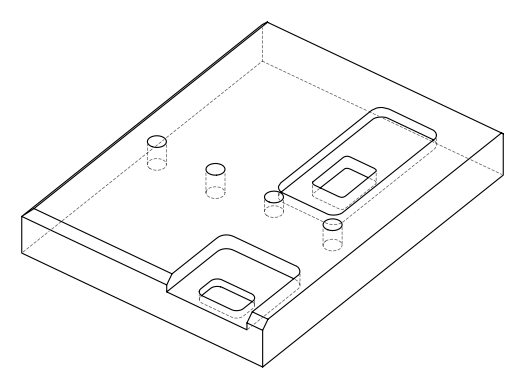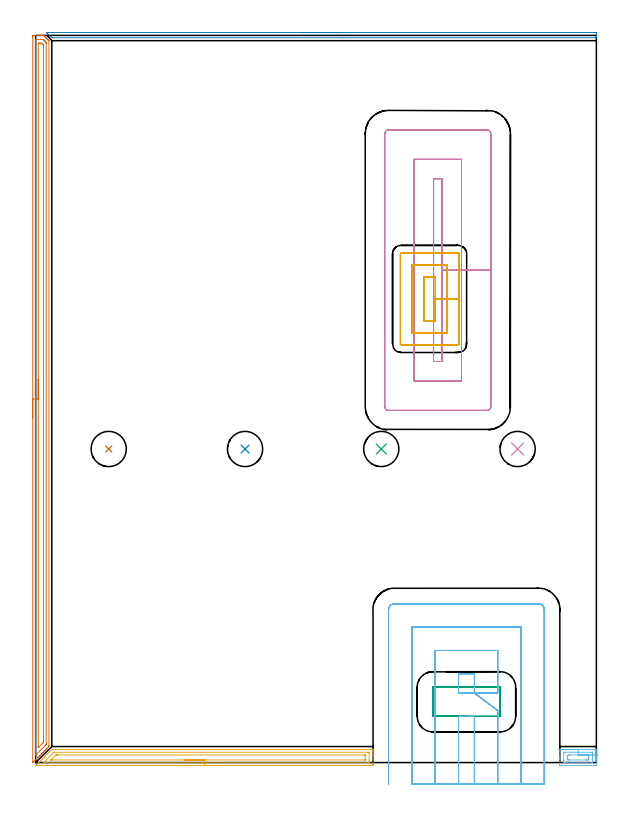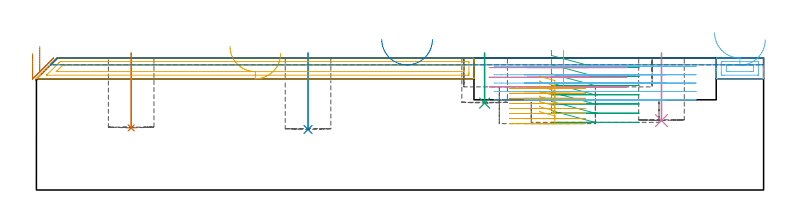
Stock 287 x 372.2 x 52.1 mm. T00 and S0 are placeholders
(PLAN: 12 operations, 5 tool changes, 41.4 min)
(1 INDEXABLE_INSERT_DRILL_BLIND_HOLE_FROM_SOLID | STEP1POCKET | NXT0302_007 | 0.12 min | 6958 mm3)
(2 INDEXABLE_INSERT_DRILL_BLIND_HOLE_FROM_SOLID_1 | STEP1POCKET_1 | NXT0302_007 | 0.12 min | 7112 mm3)
(3 INDEXABLE_INSERT_DRILL_BLIND_HOLE_FROM_SOLID_2 | STEP1POCKET_2 | NXT0302_007 | 0.08 min | 4467 mm3)
(4 INDEXABLE_INSERT_DRILL_BLIND_HOLE_FROM_SOLID_3 | STEP1POCKET_3 | NXT0302_007 | 0.11 min | 6223 mm3)
(5 AREA_MILL | FG_CHAMFER_SURFACE | UGT0205_001 | 4.28 min | 5976 mm3)
(6 AREA_MILL_1 | FG_CHAMFER_SURFACE_1 | UGT0205_001 | 0.68 min | 800 mm3)
(7 AREA_MILL_2 | FG_CHAMFER_SURFACE_2 | UGT0205_001 | 9.06 min | 12627 mm3)
(8 AREA_MILL_3 | FG_CHAMFER_SURFACE_3 | UGT0205_001 | 2.4 min | 1024 mm3)
(9 MILL_RECTANGULAR_POCKET | POCKET_RECTANGULAR_STRAIGHT | UGT0201_134 | Follow Part, ap 3.975, ae 75% | 2.13 min | 38047 mm3)
(10 MILL_RECTANGULAR_POCKET_1 | POCKET_RECTANGULAR_STRAIGHT_1 | UGT0201_104 | Follow Part, ap 5, ae 75% | 5.66 min | 137129 mm3)
(11 MILL_RECTANGULAR_POCKET_2 | POCKET_RECTANGULAR_STRAIGHT_2 | UGT0201_007 | Follow Part, ap 2, ae 75% | 5.9 min | 29901 mm3)
(12 MILL_SLOT | SLOT_PARTIAL_RECTANGULAR | UGT0201_134 | Follow Part, ap 3.975, ae 75% | 10.86 min | 114833 mm3)
(TOOL NXT0302_007 | Index. Insert Drill 18mm [880-D1800L25-05] | D18 PA176 FL90 Z2)
(TOOL UGT0205_001 | Chamfer Mill 20 x 3 x 45 deg. | D20 FL50 Z2)
(TOOL UGT0201_134 | Carbide End Mill 15.9 | D15.9 FL30 Z4)
(TOOL UGT0201_104 | End Mill 20 mm | D20 FL22 Z2)
(TOOL UGT0201_007 | End Mill 8 mm | D8 FL19 Z4)
(OP 1 INDEXABLE_INSERT_DRILL_BLIND_HOLE_FROM_SOLID)
G17 G21 G94 G90
T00 M6
G54
G17 G0 G90 X37.4 Y160.5 S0 M3
G43 Z62.1 H1
G94 G81 G98 Z24.5 F250. R54.1
G80
M5
M2
(OP 2 INDEXABLE_INSERT_DRILL_BLIND_HOLE_FROM_SOLID_1)
G17 G21 G94 G90
T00 M6
G54
G17 G0 G90 X107.2 Y160.5 S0 M3
G43 Z62.1 H1
G94 G81 G98 Z23.9 F250. R54.1
G80
M5
M2
(OP 3 INDEXABLE_INSERT_DRILL_BLIND_HOLE_FROM_SOLID_2)
G17 G21 G94 G90
T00 M6
G54
G17 G0 G90 X176.9 Y160.5 S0 M3
G43 Z62.1 H1
G94 G81 G98 Z34.3 F250. R54.1
G80
M5
M2
(OP 4 INDEXABLE_INSERT_DRILL_BLIND_HOLE_FROM_SOLID_3)
G17 G21 G94 G90
T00 M6
G54
G17 G0 G90 X246.7 Y160.5 S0 M3
G43 Z62.1 H1
G94 G81 G98 Z27.4 F250. R54.1
G80
M5
M2
(OP 5 AREA_MILL)
G17 G21 G94 G90
T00 M6
G54
G17 G0 G90 X96.4 Y-1.5 S1061 M3
G43 Z62.1 H0
Z53.9
G94 G1 X96.362 Z53.028 F250.
X96.248 Z52.163
X96.059 Z51.312
X95.797 Z50.48
X95.463 Z49.674
X95.06 Z48.9
X94.592 Z48.164
X94.061 Z47.472
X93.471 Z46.829
X92.828 Z46.239
X92.136 Z45.708
X91.4 Z45.24
X90.626 Z44.837
X89.82 Z44.503
X88.988 Z44.241
X88.137 Z44.052
X87.272 Z43.938
X86.4 Z43.9
X0.342
X0.113 Y-1.497 Z43.901
X0.111 Y-1.496 Z43.902
X0.113 Y-1.486 Z43.912
X0.468 Y-1.133 Z44.267
X0.645 Y-0.953 Z44.443
X0.708 Y-0.892 Z44.507
X0.88 Y-0.719 Z44.68
X0.942 Y-0.657 Z44.74
X1.006 Y-0.594 Z44.805
X1.175 Y-0.425 Z44.974
X1.238 Y-0.361 Z45.036
X1.303 Y-0.297 Z45.102
X1.47 Y-0.13 Z45.269
X1.534 Y-0.065 Z45.332
X1.601 Y0.001 Z45.4
X2.493 Y0.894 Z46.293
X3.386 Y1.786 Z47.185
X4.278 Y2.679 Z48.078
X5.171 Y3.571 Z48.971
X6.064 Y4.464 Z49.863
X6.956 Y5.357 Z50.756
X8.241 Y6.64 Z52.04
X8.296 Y6.693 Z52.092
X8.742 Y6.7 Z52.1
X172.543
X172.627 Y6.703 Z52.097
X172.697 Y6.666 Z52.057
X172.699 Y6.663 Z52.054
X172.7 Y6.304 Z51.703
Y5.908 Z51.307
Y5.265 Z50.66
Y4.055 Z49.452
Y3.488 Z48.882
Y-0.953 Z44.444
X172.698 Y-1.238 Z44.159
X172.69 Y-1.492 Z43.905
X172.436 Y-1.499 Z43.899
X86.4 Y-1.5 Z43.9
Y-0.086 Z45.314
X4.299 Y-0.085 Z45.315
X4.278
X3.997 Y-0.065 Z45.335
X4.133 Y0.08 Z45.48
X4.278 Y0.229 Z45.629
X8.742 Y4.692 Z50.092
X9.03 Y4.977 Z50.377
X9.327 Y5.265 Z50.665
X9.614 Y5.285 Z50.685
X9.634
X170.307
X170.69 Y5.265 Z50.665
X170.699 Y4.875 Z50.275
X170.7 Y0.823 Z46.223
X170.699 Y0.433 Z45.833
X170.69 Y-0.065 Z45.335
X170.327 Y-0.085 Z45.315
X170.307 Y-0.086 Z45.314
X86.4
Y1.328 Z46.728
X8.742 Y1.329 Z46.729
X8.233 Y1.33 Z46.73
X7.869 Y1.334 Z46.734
X7.849 Y1.335 Z46.735
Y1.342 Z46.742
Y1.348 Z46.748
X8.031 Y1.531 Z46.931
X8.211 Y1.712 Z47.112
X9.989 Y3.488 Z48.888
X10.26 Y3.754 Z49.154
X10.354 Y3.843 Z49.243
X10.387 Y3.865 Z49.265
X10.431 Y3.867 Z49.267
X10.527 Y3.869 Z49.269
X11.035 Y3.871 Z49.271
X11.419
X168.137
X168.522 Y3.869 Z49.269
X168.649 Y3.867 Z49.267
X168.687 Y3.865 Z49.265
X168.692 Y3.784 Z49.184
X168.697 Y3.666 Z49.066
X168.699 Y3.488 Z48.888
X168.7 Y3.311 Z48.711
X168.698 Y1.536 Z46.936
X168.69 Y1.358 Z46.758
X168.682 Y1.334 Z46.734
X168.665 Y1.333 Z46.733
X168.618 Y1.33 Z46.73
X168.522 Y1.329 Z46.729
X86.4 Y1.328 Z46.728
X85.529 Z46.766
X84.664 Z46.88
X83.812 Z47.069
X82.98 Z47.331
X82.174 Z47.665
X81.4 Z48.068
X80.664 Z48.537
X79.972 Z49.068
X79.329 Z49.657
X78.74 Z50.301
X78.209 Z50.993
X77.74 Z51.728
X77.337 Z52.502
X77.003 Z53.308
X76.741 Z54.14
X76.552 Z54.992
X76.438 Z55.857
X76.4 Z56.728
G0 Z62.1
M5
M2
(OP 6 AREA_MILL_1)
G17 G21 G94 G90
T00 M6
G54
G17 G0 G90 X267.65 Y6.7 S1061 M3
G43 Z62.1 H0
G94 G1 X267.688 Z61.228 F250.
X267.802 Z60.363
X267.991 Z59.512
X268.253 Z58.68
X268.587 Z57.874
X268.99 Z57.1
X269.458 Z56.364
X269.99 Z55.672
X270.579 Z55.029
X271.222 Z54.439
X271.914 Z53.908
X272.65 Z53.44
X273.424 Z53.037
X274.23 Z52.703
X275.062 Z52.441
X275.914 Z52.252
X276.778 Z52.138
X277.65 Z52.1
X286.944
X286.99 Y6.703 Z52.097
X286.993 Y6.688 Z52.083
X287. Y6.557 Z51.955
Y2.484 Z47.882
Y1.712 Z47.105
Y-0.953 Z44.442
X286.997 Y-1.342 Z44.053
X286.99 Y-1.491 Z43.905
X286.841 Y-1.499 Z43.898
X286.5 Y-1.5 Z43.9
X268.8
X268.455 Y-1.495 Z43.902
X268.31 Y-1.491 Z43.905
X268.3 Y-1.339 Z44.056
Y1.712 Z47.105
Y2.484 Z47.882
Y2.6 Z47.998
Y6.557 Z51.956
X268.307 Y6.688 Z52.083
X268.31 Y6.703 Z52.097
X268.356 Y6.7 Z52.1
X277.65
Y5.286 Z50.686
X284.71 Y5.285 Z50.685
X284.73 Y5.284 Z50.684
X284.99 Y5.265 Z50.665
X284.997 Y4.996 Z50.396
X285. Y4.377 Z49.777
Y4.105 Z49.505
X284.999 Y0.553 Z45.953
X284.99 Y-0.065 Z45.335
X284.749 Y-0.084 Z45.316
X284.73 Y-0.085 Z45.315
X271.476 Y-0.086 Z45.314
X270.59 Y-0.085 Z45.315
X270.57 Y-0.084 Z45.316
X270.31 Y-0.065 Z45.335
X270.303 Y0.204 Z45.604
X270.301 Y0.823 Z46.223
X270.3 Y1.095 Z46.495
X270.301 Y4.647 Z50.047
X270.31 Y5.265 Z50.665
X270.551 Y5.284 Z50.684
X270.57 Y5.285 Z50.685
X277.65 Y5.286 Z50.686
Y3.871 Z49.271
X281.693
X282.075
X282.58 Y3.869 Z49.269
X282.96 Y3.864 Z49.264
X282.996 Y3.488 Z48.888
X282.999 Y3.449 Z48.849
X283. Y2.6 Z48.
X282.999 Y1.712 Z47.112
X282.998 Y1.673 Z47.073
X282.96 Y1.335 Z46.735
X282.455 Y1.33 Z46.73
X282.075 Y1.329 Z46.729
X281.572 Y1.328 Z46.728
X273.225 Y1.329 Z46.729
X272.72 Y1.331 Z46.731
X272.34 Y1.335 Z46.735
X272.304 Y1.712 Z47.112
X272.301 Y1.751 Z47.151
X272.3 Y2.6 Z48.
X272.301 Y3.488 Z48.888
X272.302 Y3.527 Z48.927
X272.34 Y3.864 Z49.264
X272.845 Y3.87 Z49.27
X273.225 Y3.871 Z49.271
X273.728
X277.65
X278.522 Z49.31
X279.386 Z49.423
X280.238 Z49.612
X281.07 Z49.875
X281.876 Z50.208
X282.65 Z50.611
X283.386 Z51.08
X284.078 Z51.611
X284.721 Z52.2
X285.31 Z52.844
X285.842 Z53.536
X286.31 Z54.271
X286.713 Z55.045
X287.047 Z55.851
X287.309 Z56.683
X287.498 Z57.535
X287.612 Z58.4
X287.65 Z59.271
G0 Z62.1
M5
M2
(OP 7 AREA_MILL_2)
G17 G21 G94 G90
T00 M6
G54
G17 G0 G90 X-1.5 Y176.082 S1061 M3
G43 Z62.1 H0
Z53.8
G94 G1 Y176.12 Z52.929 F250.
Y176.234 Z52.064
Y176.423 Z51.212
Y176.685 Z50.38
Y177.019 Z49.574
Y177.422 Z48.8
Y177.891 Z48.064
Y178.422 Z47.372
Y179.011 Z46.729
Y179.654 Z46.14
Y180.346 Z45.609
Y181.082 Z45.14
Y181.856 Z44.737
Y182.662 Z44.403
Y183.494 Z44.141
Y184.346 Z43.952
Y185.211 Z43.838
Y186.082 Z43.8
Y371.268
X-1.499 Y371.574 Z43.801
X-1.494 Y372.155 Z43.803
X-1.491 Y372.192 Z43.805
X-0.914 Y372.2 Z44.382
X0.868 Z46.163
X2.293 Z47.589
X2.65 Z47.945
X3.365 Z48.664
X4.031 Z49.33
X4.076 Y372.199 Z49.374
X4.099 Y372.19 Z49.396
X4.128 Y372.173 Z49.425
X4.28 Y372.021 Z49.578
X4.432 Y371.87 Z49.727
X4.583 Y371.718 Z49.881
X4.727 Y371.574 Z50.025
X4.878 Y371.425 Z50.173
X5.027 Y371.274 Z50.325
X5.174 Y371.127 Z50.472
X5.323 Y370.979 Z50.619
X5.471 Y370.83 Z50.769
X5.621 Y370.68 Z50.919
X5.769 Y370.533 Z51.064
X5.915 Y370.386 Z51.213
X6.068 Y370.233 Z51.366
X6.214 Y370.088 Z51.51
X6.359 Y369.942 Z51.657
X6.515 Y369.786 Z51.813
X6.66 Y369.642 Z51.955
X6.727 Y369.573 Z52.023
X6.797 Y369.495 Z52.089
X6.8 Y369.339 Z52.1
Y8.636
X6.799 Y8.205 Z52.086
X6.684 Y8.083 Z51.982
X5.828 Y7.227 Z51.127
X5.45 Y6.848 Z50.746
X4.925 Y6.325 Z50.225
X4.556 Y5.954 Z49.852
X4.022 Y5.422 Z49.322
X3.662 Y5.06 Z48.958
X3.12 Y4.519 Z48.419
X2.768 Y4.166 Z48.064
X2.217 Y3.617 Z47.517
X1.874 Y3.272 Z47.17
X1.314 Y2.714 Z46.614
X0.98 Y2.378 Z46.276
X0.412 Y1.811 Z45.711
X-0.32 Y1.08 Z44.979
X-1.257 Y0.143 Z44.041
X-1.295 Y0.111 Z44.003
X-1.36 Y0.063 Z43.939
X-1.49 Y-0.027 Z43.807
X-1.496 Y0.075 Z43.803
X-1.499 Y0.143 Z43.801
X-1.5 Y186.082 Z43.8
X-0.086 Z45.214
X-0.085 Y369.848 Z45.215
X-0.084 Y369.912 Z45.216
X-0.079 Y370.037 Z45.221
X-0.068 Y370.19 Z45.232
X-0.023 Y370.192 Z45.277
X0.456 Y370.199 Z45.756
X2.65 Z47.95
X3.131 Y370.197 Z48.431
X3.541 Y370.19 Z48.841
X3.669 Y370.169 Z48.969
X3.8 Y370.043 Z49.1
X4.063 Y369.786 Z49.363
X4.432 Y369.418 Z49.732
X4.957 Y368.892 Z50.257
X5.323 Y368.519 Z50.623
X5.351 Y368.487 Z50.651
X5.379 Y368.434 Z50.679
X5.386 Y367.998 Z50.686
X5.385 Y9.467 Z50.685
X5.384 Y9.404 Z50.684
X5.379 Y9.28 Z50.679
X5.373 Y9.234 Z50.673
X5.36 Y9.217 Z50.66
X5.323 Y9.176 Z50.623
X5.055 Y8.905 Z50.355
X4.786 Y8.636 Z50.086
X0.316 Y4.166 Z45.616
X0.145 Y3.997 Z45.445
X-0.023 Y3.834 Z45.277
X-0.073 Y3.788 Z45.227
X-0.08 Y3.979 Z45.22
X-0.084 Y4.104 Z45.216
X-0.085 Y4.166 Z45.215
Y4.229
X-0.086 Y186.082 Z45.214
X1.329 Z46.629
Y368.106
X1.33 Y368.16 Z46.63
X1.333 Y368.185 Z46.633
X1.334 Y368.19 Z46.634
X1.357 Y368.193 Z46.657
X1.559 Y368.199 Z46.859
X1.759 Y368.2 Z47.059
X2.449 Y368.199 Z47.749
X2.65 Y368.197 Z47.95
X2.851 Y368.191 Z48.151
X3.212 Y368.177 Z48.512
X3.4 Y367.998 Z48.7
X3.541 Y367.857 Z48.841
X3.915 Y367.476 Z49.215
X3.959 Y367.43 Z49.259
X3.964 Y367.362 Z49.264
X3.968 Y367.248 Z49.268
X3.97 Y367.104 Z49.27
X3.971 Y366.672 Z49.271
X3.972 Y366.21 Z49.272
X3.971 Y11.318 Z49.271
Y10.887
X3.967 Y10.424 Z49.267
X3.964 Y10.317 Z49.264
X3.959 Y10.27 Z49.259
X3.927 Y10.234 Z49.227
X3.83 Y10.134 Z49.13
X3.541 Y9.841 Z48.841
X3.386 Y9.685 Z48.686
X1.601 Y7.9 Z46.901
X1.442 Y7.742 Z46.742
X1.401 Y7.704 Z46.701
X1.372 Y7.681 Z46.672
X1.335 Y7.654 Z46.635
X1.332 Y7.699 Z46.632
X1.33 Y7.742 Z46.63
X1.329 Y7.841 Z46.629
Y8.174
Y186.082
Y186.954 Z46.667
Y187.819 Z46.781
Y188.67 Z46.969
Y189.502 Z47.232
Y190.308 Z47.566
Y191.082 Z47.968
Y191.818 Z48.437
Y192.51 Z48.968
Y193.153 Z49.558
Y193.743 Z50.201
Y194.274 Z50.893
Y194.742 Z51.629
Y195.145 Z52.402
Y195.479 Z53.208
Y195.741 Z54.04
Y195.93 Z54.892
Y196.044 Z55.757
Y196.082 Z56.629
G0 Z62.1
M5
M2
(OP 8 AREA_MILL_3)
G17 G21 G94 G90
T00 M6
G54
G17 G0 G90 X136.3 Y373.7 S1061 M3
G43 Z62.1 H0
Z59.4
G94 G1 X136.338 Z58.528 F250.
X136.452 Z57.664
X136.641 Z56.812
X136.903 Z55.98
X137.237 Z55.174
X137.64 Z54.4
X138.108 Z53.664
X138.64 Z52.972
X139.229 Z52.329
X139.872 Z51.74
X140.564 Z51.209
X141.3 Z50.74
X142.074 Z50.337
X142.88 Z50.003
X143.712 Z49.741
X144.563 Z49.552
X145.428 Z49.438
X146.3 Z49.4
X286.396
X286.607 Y373.698 Z49.402
X286.998 Y373.691 Z49.405
X287. Y373.544 Z49.553
Y372.35 Z50.745
Y371.726 Z51.373
Y371.33 Z51.769
Y371.009 Z52.081
X286.993 Y371.002 Z52.088
X286.842 Y371. Z52.1
X8.434
X8.304 Y371.004 Z52.089
X8.295 Y371.008 Z52.085
X8.133 Y371.167 Z51.932
X5.893 Y373.407 Z49.692
X5.758 Y373.543 Z49.556
X5.634 Y373.674 Z49.425
X5.615 Y373.697 Z49.402
X5.758 Y373.7 Z49.4
X146.3
X147.172 Z49.438
X148.036 Z49.552
X148.888 Z49.741
X149.72 Z50.003
X150.526 Z50.337
X151.3 Z50.74
X152.036 Z51.209
X152.728 Z51.74
X153.371 Z52.329
X153.96 Z52.972
X154.491 Z53.664
X154.96 Z54.4
X155.363 Z55.174
X155.697 Z55.98
X155.959 Z56.812
X156.148 Z57.664
X156.262 Z58.528
X156.3 Z59.4
G0 Z62.1
M5
M2
(OP 9 MILL_RECTANGULAR_POCKET)
G17 G21 G94 G90
T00 M6
G54
G17 G0 G90 X203.25 Y31.154 S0 M3
G43 Z62.1 H0
Z55.1
G94 G1 Y23.677 Z53.096 F250.
X203.277 Y23.65 Z53.086
X220.5 Z48.471
X237.7 F500.
X237.73 Y23.648
X237.752 Y23.67
X237.75 Y23.7
Y38.5
X237.752 Y38.53
X237.73 Y38.552
X237.7 Y38.55
X203.3
X203.27 Y38.552
X203.248 Y38.53
X203.25 Y38.5
Y23.7
X203.248 Y23.67
X203.27 Y23.648
X203.3 Y23.65
X220.5
X221.5
G0 X203.25 Y31.154 Z51.471
G1 Y23.677 Z49.468 F250.
X203.277 Y23.65 Z49.458
X220.5 Z44.843
X237.7 F500.
X237.73 Y23.648
X237.752 Y23.67
X237.75 Y23.7
Y38.5
X237.752 Y38.53
X237.73 Y38.552
X237.7 Y38.55
X203.3
X203.27 Y38.552
X203.248 Y38.53
X203.25 Y38.5
Y23.7
X203.248 Y23.67
X203.27 Y23.648
X203.3 Y23.65
X220.5
X221.5
G0 X203.25 Y31.154 Z47.843
G1 Y23.677 Z45.839 F250.
X203.277 Y23.65 Z45.829
X220.5 Z41.214
X237.7 F500.
X237.73 Y23.648
X237.752 Y23.67
X237.75 Y23.7
Y38.5
X237.752 Y38.53
X237.73 Y38.552
X237.7 Y38.55
X203.3
X203.27 Y38.552
X203.248 Y38.53
X203.25 Y38.5
Y23.7
X203.248 Y23.67
X203.27 Y23.648
X203.3 Y23.65
X220.5
X221.5
G0 X203.25 Y31.154 Z44.214
G1 Y23.677 Z42.211 F250.
X203.277 Y23.65 Z42.201
X220.5 Z37.586
X237.7 F500.
X237.73 Y23.648
X237.752 Y23.67
X237.75 Y23.7
Y38.5
X237.752 Y38.53
X237.73 Y38.552
X237.7 Y38.55
X203.3
X203.27 Y38.552
X203.248 Y38.53
X203.25 Y38.5
Y23.7
X203.248 Y23.67
X203.27 Y23.648
X203.3 Y23.65
X220.5
X221.5
G0 X203.25 Y31.154 Z40.586
G1 Y23.677 Z38.582 F250.
X203.277 Y23.65 Z38.572
X220.5 Z33.957
X237.7 F500.
X237.73 Y23.648
X237.752 Y23.67
X237.75 Y23.7
Y38.5
X237.752 Y38.53
X237.73 Y38.552
X237.7 Y38.55
X203.3
X203.27 Y38.552
X203.248 Y38.53
X203.25 Y38.5
Y23.7
X203.248 Y23.67
X203.27 Y23.648
X203.3 Y23.65
X220.5
X221.5
G0 X203.25 Y31.154 Z36.957
G1 Y23.677 Z34.954 F250.
X203.277 Y23.65 Z34.943
X220.5 Z30.329
X237.7 F500.
X237.73 Y23.648
X237.752 Y23.67
X237.75 Y23.7
Y38.5
X237.752 Y38.53
X237.73 Y38.552
X237.7 Y38.55
X203.3
X203.27 Y38.552
X203.248 Y38.53
X203.25 Y38.5
Y23.7
X203.248 Y23.67
X203.27 Y23.648
X203.3 Y23.65
X220.5
X221.5
G0 X203.25 Y31.154 Z33.329
G1 Y23.677 Z31.325 F250.
X203.277 Y23.65 Z31.315
X220.5 Z26.7
X237.7 F500.
X237.73 Y23.648
X237.752 Y23.67
X237.75 Y23.7
Y38.5
X237.752 Y38.53
X237.73 Y38.552
X237.7 Y38.55
X203.3
X203.27 Y38.552
X203.248 Y38.53
X203.25 Y38.5
Y23.7
X203.248 Y23.67
X203.27 Y23.648
X203.3 Y23.65
X220.5
X221.5
G0 Z62.1
M5
M2
(OP 10 MILL_RECTANGULAR_POCKET_1)
G17 G21 G94 G90
T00 M6
G54
G17 G0 G90 X208. Y226.672 S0 M3
G43 Z62.1 H0
Z55.1
G94 G1 Y252.05 Z48.3 F250.
Y298.8 F500.
X203.7
Y205.3
X208.
Y252.05
X218.
Y308.8
X193.7
Y195.3
X218.
Y252.05
X233.
Y321.9
G3 X231.1 Y323.8 R1.9
G1 X180.6
G3 X178.7 Y321.9 R1.9
G1 Y182.2
G3 X180.6 Y180.3 R1.9
G1 X231.1
G3 X233. Y182.2 R1.9
G1 Y252.05
Y253.05
G0 X208. Y226.672 Z51.3
G1 Y252.05 Z44.5 F250.
Y298.8 F500.
X203.7
Y205.3
X208.
Y252.05
X218.
Y308.8
X193.7
Y195.3
X218.
Y252.05
X233.
Y321.9
G3 X231.1 Y323.8 R1.9
G1 X180.6
G3 X178.7 Y321.9 R1.9
G1 Y182.2
G3 X180.6 Y180.3 R1.9
G1 X231.1
G3 X233. Y182.2 R1.9
G1 Y252.05
Y253.05
G0 X208. Y226.672 Z47.5
G1 Y252.05 Z40.7 F250.
Y298.8 F500.
X203.7
Y205.3
X208.
Y252.05
X218.
Y308.8
X193.7
Y195.3
X218.
Y252.05
X233.
Y321.9
G3 X231.1 Y323.8 R1.9
G1 X180.6
G3 X178.7 Y321.9 R1.9
G1 Y182.2
G3 X180.6 Y180.3 R1.9
G1 X231.1
G3 X233. Y182.2 R1.9
G1 Y252.05
Y253.05
G0 Z62.1
M5
M2
(OP 11 MILL_RECTANGULAR_POCKET_2)
G17 G21 G94 G90
T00 M6
G54
G17 G0 G90 X198.7 Y227.232 S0 M3
G43 Z62.1 H0
Z45.138
G94 G1 Y225.9 Z44.782 F250.
X204.6 Z43.201
Y237.3 Z40.146
Y248.7 F500.
X198.7
Y225.9
X204.6
Y237.3
X210.6
Y254.7
X192.7
Y219.9
X210.6
Y237.3
X216.6
Y260.4
G3 X216.3 Y260.7 R0.3
G1 X187.
G3 X186.7 Y260.4 R0.3
G1 Y214.2
G3 X187. Y213.9 R0.3
G1 X216.3
G3 X216.6 Y214.2 R0.3
G1 Y237.3
Y238.3
G0 X198.7 Y227.232 Z43.146
G1 Y225.9 Z42.789 F250.
X204.6 Z41.208
Y237.3 Z38.154
Y248.7 F500.
X198.7
Y225.9
X204.6
Y237.3
X210.6
Y254.7
X192.7
Y219.9
X210.6
Y237.3
X216.6
Y260.4
G3 X216.3 Y260.7 R0.3
G1 X187.
G3 X186.7 Y260.4 R0.3
G1 Y214.2
G3 X187. Y213.9 R0.3
G1 X216.3
G3 X216.6 Y214.2 R0.3
G1 Y237.3
Y238.3
G0 X198.7 Y227.232 Z41.154
G1 Y225.9 Z40.797 F250.
X204.6 Z39.216
Y237.3 Z36.162
Y248.7 F500.
X198.7
Y225.9
X204.6
Y237.3
X210.6
Y254.7
X192.7
Y219.9
X210.6
Y237.3
X216.6
Y260.4
G3 X216.3 Y260.7 R0.3
G1 X187.
G3 X186.7 Y260.4 R0.3
G1 Y214.2
G3 X187. Y213.9 R0.3
G1 X216.3
G3 X216.6 Y214.2 R0.3
G1 Y237.3
Y238.3
G0 X198.7 Y227.232 Z39.162
G1 Y225.9 Z38.805 F250.
X204.6 Z37.224
Y237.3 Z34.169
Y248.7 F500.
X198.7
Y225.9
X204.6
Y237.3
X210.6
Y254.7
X192.7
Y219.9
X210.6
Y237.3
X216.6
Y260.4
G3 X216.3 Y260.7 R0.3
G1 X187.
G3 X186.7 Y260.4 R0.3
G1 Y214.2
G3 X187. Y213.9 R0.3
G1 X216.3
G3 X216.6 Y214.2 R0.3
G1 Y237.3
Y238.3
G0 X198.7 Y227.232 Z37.169
G1 Y225.9 Z36.812 F250.
X204.6 Z35.232
Y237.3 Z32.177
Y248.7 F500.
X198.7
Y225.9
X204.6
Y237.3
X210.6
Y254.7
X192.7
Y219.9
X210.6
Y237.3
X216.6
Y260.4
G3 X216.3 Y260.7 R0.3
G1 X187.
G3 X186.7 Y260.4 R0.3
G1 Y214.2
G3 X187. Y213.9 R0.3
G1 X216.3
G3 X216.6 Y214.2 R0.3
G1 Y237.3
Y238.3
G0 X198.7 Y227.232 Z35.177
G1 Y225.9 Z34.82 F250.
X204.6 Z33.239
Y237.3 Z30.185
Y248.7 F500.
X198.7
Y225.9
X204.6
Y237.3
X210.6
Y254.7
X192.7
Y219.9
X210.6
Y237.3
X216.6
Y260.4
G3 X216.3 Y260.7 R0.3
G1 X187.
G3 X186.7 Y260.4 R0.3
G1 Y214.2
G3 X187. Y213.9 R0.3
G1 X216.3
G3 X216.6 Y214.2 R0.3
G1 Y237.3
Y238.3
G0 X198.7 Y227.232 Z33.185
G1 Y225.9 Z32.828 F250.
X204.6 Z31.247
Y237.3 Z28.192
Y248.7 F500.
X198.7
Y225.9
X204.6
Y237.3
X210.6
Y254.7
X192.7
Y219.9
X210.6
Y237.3
X216.6
Y260.4
G3 X216.3 Y260.7 R0.3
G1 X187.
G3 X186.7 Y260.4 R0.3
G1 Y214.2
G3 X187. Y213.9 R0.3
G1 X216.3
G3 X216.6 Y214.2 R0.3
G1 Y237.3
Y238.3
G0 X198.7 Y227.232 Z31.192
G1 Y225.9 Z30.836 F250.
X204.6 Z29.255
Y237.3 Z26.2
Y248.7 F500.
X198.7
Y225.9
X204.6
Y237.3
X210.6
Y254.7
X192.7
Y219.9
X210.6
Y237.3
X216.6
Y260.4
G3 X216.3 Y260.7 R0.3
G1 X187.
G3 X186.7 Y260.4 R0.3
G1 Y214.2
G3 X187. Y213.9 R0.3
G1 X216.3
G3 X216.6 Y214.2 R0.3
G1 Y237.3
Y238.3
G0 Z62.1
M5
M2
(OP 12 MILL_SLOT)
G17 G21 G94 G90
T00 M6
G54
G17 G0 G90 X224.575 Y-10.95 S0 M3
G43 Z62.1 H0
Z48.8
G94 G1 Y-7.95 F250.
Y23.65 F500.
X216.425
Y-7.95
Y-10.95 F250.
X236.5
Y-7.95
Y23.65 F500.
Y26.65 F250.
X224.575 Y35.55 F500.
Y38.55 F250.
Y45.475 F500.
X216.425
Y38.55
Y35.55 F250.
X236.5 F500.
Y38.55 F250.
Y57.4 F500.
X204.5
Y38.55
Y35.55 F250.
Y26.65 F500.
Y23.65 F250.
Y-7.95 F500.
Y-10.95 F250.
X248.425
Y-7.95
Y69.325 F500.
X192.575
Y-7.95
Y-10.95 F250.
X260.35
Y-7.95
Y78.4 F500.
G3 X257.5 Y81.25 R2.85
G1 X183.5
G3 X180.65 Y78.4 R2.85
G1 Y-7.95
Y-10.95 F250.
G0 X224.575 Z45.5
G1 Y-7.95
Y23.65 F500.
X216.425
Y-7.95
Y-10.95 F250.
X236.5
Y-7.95
Y23.65 F500.
Y26.65 F250.
X224.575 Y35.55 F500.
Y38.55 F250.
Y45.475 F500.
X216.425
Y38.55
Y35.55 F250.
X236.5 F500.
Y38.55 F250.
Y57.4 F500.
X204.5
Y38.55
Y35.55 F250.
Y26.65 F500.
Y23.65 F250.
Y-7.95 F500.
Y-10.95 F250.
X248.425
Y-7.95
Y69.325 F500.
X192.575
Y-7.95
Y-10.95 F250.
X260.35
Y-7.95
Y78.4 F500.
G3 X257.5 Y81.25 R2.85
G1 X183.5
G3 X180.65 Y78.4 R2.85
G1 Y-7.95
Y-10.95 F250.
G0 X224.575 Z42.2
G1 Y-7.95
Y23.65 F500.
X216.425
Y-7.95
Y-10.95 F250.
X236.5
Y-7.95
Y23.65 F500.
Y26.65 F250.
X224.575 Y35.55 F500.
Y38.55 F250.
Y45.475 F500.
X216.425
Y38.55
Y35.55 F250.
X236.5 F500.
Y38.55 F250.
Y57.4 F500.
X204.5
Y38.55
Y35.55 F250.
Y26.65 F500.
Y23.65 F250.
Y-7.95 F500.
Y-10.95 F250.
X248.425
Y-7.95
Y69.325 F500.
X192.575
Y-7.95
Y-10.95 F250.
X260.35
Y-7.95
Y78.4 F500.
G3 X257.5 Y81.25 R2.85
G1 X183.5
G3 X180.65 Y78.4 R2.85
G1 Y-7.95
Y-10.95 F250.
G0 X224.575 Z38.9
G1 Y-7.95
Y23.65 F500.
X216.425
Y-7.95
Y-10.95 F250.
X236.5
Y-7.95
Y23.65 F500.
Y26.65 F250.
X224.575 Y35.55 F500.
Y38.55 F250.
Y45.475 F500.
X216.425
Y38.55
Y35.55 F250.
X236.5 F500.
Y38.55 F250.
Y57.4 F500.
X204.5
Y38.55
Y35.55 F250.
Y26.65 F500.
Y23.65 F250.
Y-7.95 F500.
Y-10.95 F250.
X248.425
Y-7.95
Y69.325 F500.
X192.575
Y-7.95
Y-10.95 F250.
X260.35
Y-7.95
Y78.4 F500.
G3 X257.5 Y81.25 R2.85
G1 X183.5
G3 X180.65 Y78.4 R2.85
G1 Y-7.95
Y-10.95 F250.
G0 X224.575 Z35.6
G1 Y-7.95
Y23.65 F500.
X216.425
Y-7.95
Y-10.95 F250.
X236.5
Y-7.95
Y23.65 F500.
Y26.65 F250.
X224.575 Y35.55 F500.
Y38.55 F250.
Y45.475 F500.
X216.425
Y38.55
Y35.55 F250.
X236.5 F500.
Y38.55 F250.
Y57.4 F500.
X204.5
Y38.55
Y35.55 F250.
Y26.65 F500.
Y23.65 F250.
Y-7.95 F500.
Y-10.95 F250.
X248.425
Y-7.95
Y69.325 F500.
X192.575
Y-7.95
Y-10.95 F250.
X260.35
Y-7.95
Y78.4 F500.
G3 X257.5 Y81.25 R2.85
G1 X183.5
G3 X180.65 Y78.4 R2.85
G1 Y-7.95
Y-10.95 F250.
G0 Z62.1
M5
M2
